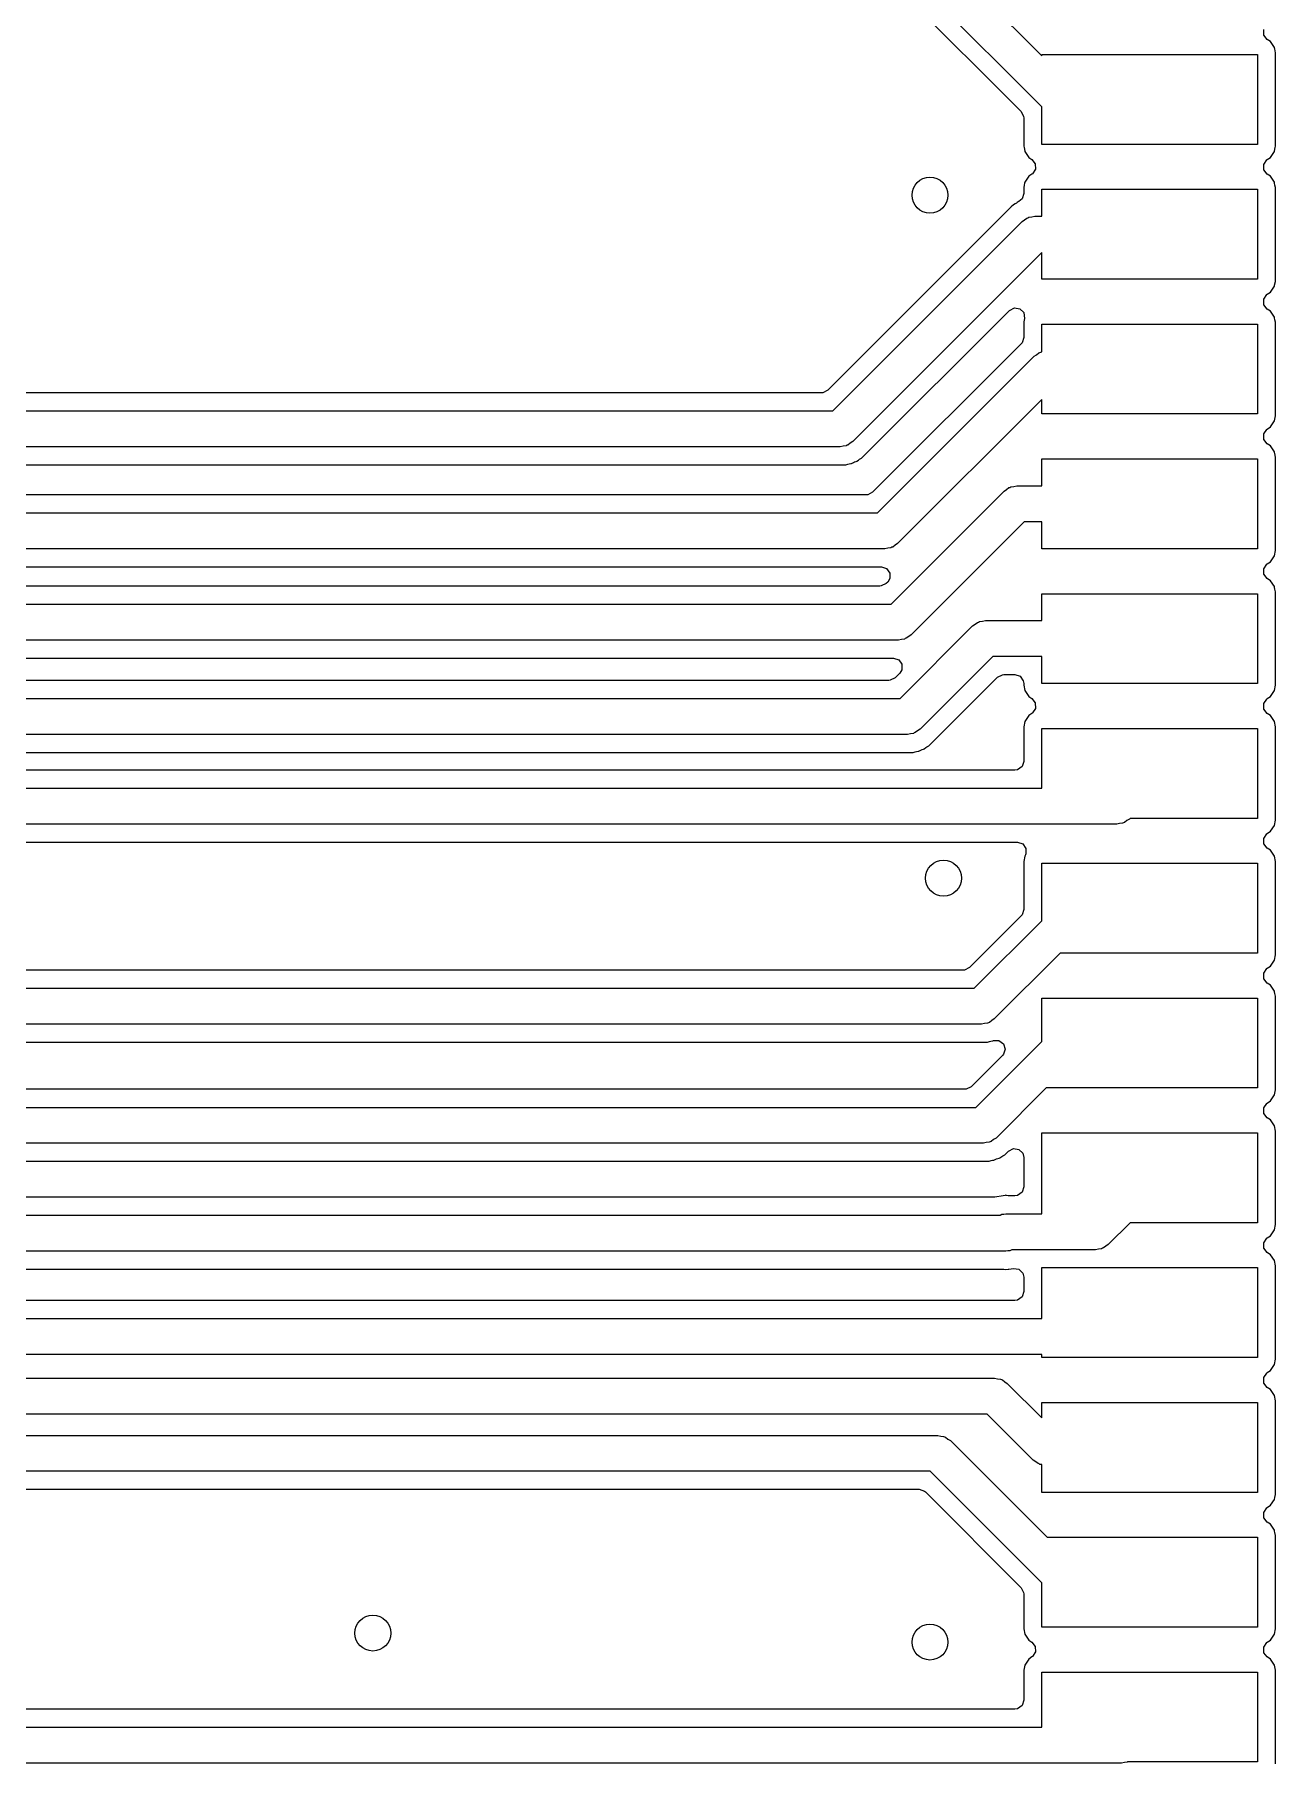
# Model space of a CAD drawing. Extents: x 0.4 to 11.3, y -7.9 to -0.4.
# Drawn here: x 5.718 to 6.262, y -4.659 to -3.902 of the extents above; entities that cross this region are included whole.
import ezdxf

# ---------------------------------------------------------------- set-up
doc = ezdxf.new("R2010")
doc.units = 0
doc.header["$MEASUREMENT"] = 0
doc.layers.add('BLACK', color=7, linetype='CONTINUOUS')

msp = doc.modelspace()

# ---------------------------------------------------------------- linework, layer by layer
at = {"layer": 'BLACK', "linetype": 'CONTINUOUS'}
for p, q in [((6.09852, -3.85073), (6.15921, -3.91142)), ((6.15921, -3.9337), (6.08969, -3.86417)), ((6.08756, -3.87321), (6.15018, -3.93582)), ((6.25654, -3.90229), (6.25644, -3.89989)), ((6.25803, -3.90419), (6.25654, -3.90229)), ((6.25939, -3.9051), (6.25803, -3.90419)), ((6.26114, -3.90771), (6.25939, -3.9051)), ((6.26121, -3.90808), (6.26114, -3.90771)), ((6.26126, -3.90834), (6.26121, -3.90808)), ((6.26121, -3.90808), (6.26121, -3.90808)), ((6.15921, -3.91142), (6.15921, -3.91079)), ((6.15921, -3.91079), (6.2537, -3.91079)), ((6.2537, -3.91079), (6.2537, -3.95016)), ((6.26159, -3.91001), (6.26126, -3.90834)), ((6.26159, -3.95093), (6.26159, -3.91001)), ((6.15018, -3.93582), (6.15127, -3.93797)), ((6.15127, -3.93797), (6.15132, -3.93858)), ((6.15921, -3.95016), (6.15921, -3.9337)), ((6.15132, -3.93858), (6.15132, -3.95093)), ((6.15132, -3.95093), (6.15144, -3.95155)), ((6.15144, -3.95155), (6.15159, -3.95232)), ((6.15159, -3.95232), (6.15178, -3.95324)), ((6.15178, -3.95324), (6.15352, -3.95585)), ((6.2537, -3.95016), (6.15921, -3.95016)), ((6.25939, -3.95585), (6.26114, -3.95324)), ((6.26114, -3.95324), (6.26132, -3.95232)), ((6.26132, -3.95232), (6.26147, -3.95155)), ((6.26147, -3.95155), (6.26159, -3.95093)), ((6.15352, -3.95585), (6.15488, -3.95676)), ((6.15488, -3.95676), (6.15638, -3.95865)), ((6.15647, -3.96106), (6.15513, -3.96306)), ((6.15638, -3.95865), (6.15647, -3.96106)), ((6.25644, -3.95894), (6.25778, -3.95694)), ((6.25654, -3.96135), (6.25644, -3.95894)), ((6.25778, -3.95694), (6.25803, -3.95676)), ((6.25803, -3.95676), (6.25939, -3.95585)), ((6.15152, -3.96803), (6.15132, -3.96907)), ((6.1517, -3.96714), (6.15152, -3.96803)), ((6.15178, -3.96676), (6.1517, -3.96714)), ((6.1517, -3.96714), (6.1517, -3.96714)), ((6.15352, -3.96415), (6.15178, -3.96676)), ((6.15488, -3.96324), (6.15352, -3.96415)), ((6.15513, -3.96306), (6.15488, -3.96324)), ((6.25803, -3.96324), (6.25654, -3.96135)), ((6.25939, -3.96415), (6.25803, -3.96324)), ((6.26114, -3.96676), (6.25939, -3.96415)), ((6.26121, -3.96714), (6.26114, -3.96676)), ((6.26139, -3.96803), (6.26121, -3.96714)), ((6.26121, -3.96714), (6.26121, -3.96714)), ((6.26159, -3.96907), (6.26139, -3.96803)), ((6.1476, -3.97618), (6.14676, -3.97661)), ((6.14813, -3.97586), (6.1476, -3.97618)), ((6.14844, -3.97564), (6.14813, -3.97586)), ((6.14889, -3.9753), (6.14844, -3.97564)), ((6.14919, -3.97521), (6.14889, -3.9753)), ((6.15057, -3.97402), (6.14919, -3.97521)), ((6.14919, -3.97521), (6.14919, -3.97521)), ((6.15132, -3.97173), (6.15057, -3.97402)), ((6.15132, -3.96907), (6.15132, -3.97173)), ((6.15921, -3.98165), (6.15921, -3.96984)), ((6.15921, -3.96984), (6.2537, -3.96984)), ((6.2537, -3.96984), (6.2537, -4.00921)), ((6.26159, -4.00999), (6.26159, -3.96907)), ((6.14587, -3.9775), (6.0655, -4.05787)), ((6.06762, -4.06691), (6.15058, -3.98395)), ((6.14676, -3.97661), (6.14587, -3.9775)), ((6.14587, -3.9775), (6.14587, -3.9775)), ((6.15058, -3.98395), (6.1517, -3.98325)), ((6.1517, -3.98325), (6.15273, -3.98243)), ((6.15273, -3.98243), (6.15317, -3.98233)), ((6.15317, -3.98233), (6.15355, -3.98209)), ((6.15355, -3.98209), (6.15486, -3.98195)), ((6.15486, -3.98195), (6.15614, -3.98165)), ((6.15614, -3.98165), (6.15921, -3.98165)), ((6.15921, -3.99759), (6.07644, -4.08036)), ((6.15921, -4.00921), (6.15921, -3.99759)), ((6.2537, -4.00921), (6.15921, -4.00921)), ((6.25939, -4.0149), (6.26114, -4.01229)), ((6.26114, -4.01229), (6.26124, -4.01178)), ((6.26124, -4.01178), (6.26156, -4.01018)), ((6.26156, -4.01018), (6.26159, -4.00999)), ((6.14508, -4.02289), (6.14723, -4.02179)), ((6.14723, -4.02179), (6.14961, -4.02217)), ((6.25644, -4.018), (6.25778, -4.01599)), ((6.25654, -4.0204), (6.25644, -4.018)), ((6.25803, -4.0223), (6.25654, -4.0204)), ((6.25778, -4.01599), (6.25803, -4.01581)), ((6.25803, -4.01581), (6.25939, -4.0149)), ((6.08116, -4.08681), (6.14508, -4.02289)), ((6.14961, -4.02217), (6.15131, -4.02387)), ((6.15131, -4.02387), (6.15166, -4.0264)), ((6.15137, -4.02787), (6.15132, -4.02812)), ((6.15132, -4.02812), (6.15132, -4.03477)), ((6.15166, -4.0264), (6.15137, -4.02787)), ((6.15921, -4.0411), (6.15921, -4.0289)), ((6.15921, -4.0289), (6.2537, -4.0289)), ((6.2537, -4.0289), (6.2537, -4.06827)), ((6.25939, -4.02321), (6.25803, -4.0223)), ((6.26114, -4.02582), (6.25939, -4.02321)), ((6.26121, -4.02619), (6.26114, -4.02582)), ((6.26139, -4.02709), (6.26121, -4.02619)), ((6.26121, -4.02619), (6.26121, -4.02619)), ((6.26159, -4.02812), (6.26139, -4.02709)), ((6.26159, -4.06905), (6.26159, -4.02812)), ((6.15132, -4.03477), (6.15057, -4.03706)), ((6.15018, -4.03752), (6.08512, -4.10258)), ((6.08725, -4.11161), (6.15586, -4.04301)), ((6.15057, -4.03706), (6.15018, -4.03752)), ((6.15586, -4.04301), (6.15697, -4.04231)), ((6.15697, -4.04231), (6.158, -4.04149)), ((6.158, -4.04149), (6.15844, -4.04139)), ((6.15844, -4.04139), (6.15883, -4.04115)), ((6.15883, -4.04115), (6.15921, -4.0411)), ((6.06274, -4.05902), (5.51206, -4.05902)), ((6.06335, -4.05897), (6.06274, -4.05902)), ((6.0655, -4.05787), (6.06335, -4.05897)), ((5.45805, -4.06691), (6.06762, -4.06691)), ((6.15921, -4.06192), (6.09607, -4.12506)), ((6.15921, -4.06827), (6.15921, -4.06192)), ((6.2537, -4.06827), (6.15921, -4.06827)), ((6.25778, -4.07505), (6.25803, -4.07487)), ((6.25803, -4.07487), (6.25939, -4.07396)), ((6.25939, -4.07396), (6.26114, -4.07135)), ((6.26114, -4.07135), (6.26159, -4.06905)), ((6.07217, -4.08237), (6.07089, -4.08266)), ((6.07347, -4.08222), (6.07217, -4.08237)), ((6.07386, -4.08198), (6.07347, -4.08222)), ((6.0743, -4.08188), (6.07386, -4.08198)), ((6.07533, -4.08106), (6.0743, -4.08188)), ((6.07644, -4.08036), (6.07533, -4.08106)), ((6.25644, -4.07705), (6.25778, -4.07505)), ((6.25654, -4.07946), (6.25644, -4.07705)), ((6.25803, -4.08135), (6.25654, -4.07946)), ((6.25939, -4.08226), (6.25803, -4.08135)), ((6.26114, -4.08487), (6.25939, -4.08226)), ((6.07089, -4.08266), (5.45477, -4.08266)), ((6.07488, -4.09012), (6.07552, -4.09001)), ((6.07552, -4.09001), (6.07582, -4.08997)), ((6.07552, -4.09001), (6.07552, -4.09001)), ((6.07582, -4.08997), (6.07666, -4.08954)), ((6.07666, -4.08954), (6.07723, -4.0893)), ((6.07723, -4.0893), (6.07784, -4.0891)), ((6.07784, -4.0891), (6.07813, -4.08901)), ((6.07813, -4.08901), (6.0789, -4.08845)), ((6.0789, -4.08845), (6.07942, -4.08813)), ((6.07942, -4.08813), (6.08027, -4.0877)), ((6.08027, -4.0877), (6.08116, -4.08681)), ((6.08116, -4.08681), (6.08116, -4.08681)), ((6.15921, -4.09976), (6.15921, -4.08795)), ((6.15921, -4.08795), (6.2537, -4.08795)), ((6.2537, -4.08795), (6.2537, -4.12732)), ((6.26121, -4.08525), (6.26114, -4.08487)), ((6.26128, -4.08558), (6.26121, -4.08525)), ((6.26121, -4.08525), (6.26121, -4.08525)), ((6.26159, -4.08718), (6.26128, -4.08558)), ((6.26159, -4.1281), (6.26159, -4.08718)), ((5.45354, -4.09055), (6.07338, -4.09055)), ((6.07338, -4.09055), (6.07429, -4.09026)), ((6.07429, -4.09026), (6.07488, -4.09012)), ((6.08237, -4.10372), (5.40763, -4.10372)), ((6.08298, -4.10367), (6.08237, -4.10372)), ((6.08512, -4.10258), (6.08298, -4.10367)), ((6.0932, -4.15157), (6.14271, -4.10206)), ((6.14271, -4.10206), (6.14382, -4.10136)), ((6.14382, -4.10136), (6.14485, -4.10054)), ((6.14485, -4.10054), (6.14529, -4.10044)), ((6.14529, -4.10044), (6.14568, -4.1002)), ((6.14568, -4.1002), (6.14699, -4.10006)), ((6.14699, -4.10006), (6.14827, -4.09976)), ((6.14827, -4.09976), (6.15921, -4.09976)), ((5.40275, -4.11161), (6.08725, -4.11161)), ((6.15153, -4.11551), (6.10201, -4.16503)), ((6.15921, -4.11551), (6.15153, -4.11551)), ((6.15921, -4.12732), (6.15921, -4.11551)), ((6.09051, -4.12736), (5.39947, -4.12736)), ((6.0918, -4.12707), (6.09051, -4.12736)), ((6.0931, -4.12692), (6.0918, -4.12707)), ((6.09349, -4.12668), (6.0931, -4.12692)), ((6.09393, -4.12658), (6.09349, -4.12668)), ((6.09496, -4.12576), (6.09393, -4.12658)), ((6.09607, -4.12506), (6.09496, -4.12576)), ((6.2537, -4.12732), (6.15921, -4.12732)), ((5.39699, -4.13525), (6.08894, -4.13525)), ((6.08894, -4.13525), (6.09123, -4.136)), ((6.25644, -4.13611), (6.25778, -4.1341)), ((6.25778, -4.1341), (6.25803, -4.13392)), ((6.25803, -4.13392), (6.25939, -4.13301)), ((6.25939, -4.13301), (6.26114, -4.1304)), ((6.26114, -4.1304), (6.26159, -4.1281)), ((6.09107, -4.14254), (6.08892, -4.14363)), ((6.0917, -4.14191), (6.09107, -4.14254)), ((6.09123, -4.136), (6.09265, -4.13795)), ((6.09265, -4.14036), (6.0917, -4.14191)), ((6.09265, -4.13795), (6.09265, -4.14036)), ((6.25654, -4.13851), (6.25644, -4.13611)), ((6.25803, -4.14041), (6.25654, -4.13851)), ((6.25939, -4.14132), (6.25803, -4.14041)), ((6.26114, -4.14393), (6.25939, -4.14132)), ((6.08831, -4.14368), (5.35759, -4.14368)), ((6.08892, -4.14363), (6.08831, -4.14368)), ((6.15921, -4.15882), (6.15921, -4.14701)), ((6.15921, -4.14701), (6.2537, -4.14701)), ((6.2537, -4.14701), (6.2537, -4.18638)), ((6.26121, -4.1443), (6.26114, -4.14393)), ((6.26135, -4.14499), (6.26121, -4.1443)), ((6.26121, -4.1443), (6.26121, -4.1443)), ((6.26159, -4.14623), (6.26135, -4.14499)), ((6.26159, -4.18716), (6.26159, -4.14623)), ((5.35271, -4.15157), (6.0932, -4.15157)), ((6.09713, -4.19291), (6.12893, -4.16112)), ((6.1009, -4.16572), (6.09987, -4.16654)), ((6.10201, -4.16503), (6.1009, -4.16572)), ((6.12893, -4.16112), (6.13005, -4.16042)), ((6.13005, -4.16042), (6.13107, -4.1596)), ((6.13107, -4.1596), (6.13151, -4.1595)), ((6.13151, -4.1595), (6.1319, -4.15926)), ((6.1319, -4.15926), (6.13321, -4.15911)), ((6.13321, -4.15911), (6.13449, -4.15882)), ((6.13449, -4.15882), (6.15921, -4.15882)), ((6.09646, -4.16732), (5.34944, -4.16732)), ((6.09774, -4.16703), (6.09646, -4.16732)), ((6.09905, -4.16688), (6.09774, -4.16703)), ((6.09943, -4.16664), (6.09905, -4.16688)), ((6.09987, -4.16654), (6.09943, -4.16664)), ((5.34695, -4.17522), (6.09426, -4.17522)), ((6.09426, -4.17522), (6.09655, -4.17596)), ((6.09655, -4.17596), (6.09796, -4.17791)), ((6.09796, -4.18032), (6.09701, -4.18187)), ((6.09796, -4.17791), (6.09796, -4.18032)), ((6.13775, -4.17457), (6.10595, -4.20636)), ((6.15921, -4.17457), (6.13775, -4.17457)), ((6.15921, -4.18638), (6.15921, -4.17457)), ((6.09225, -4.18502), (5.15893, -4.18502)), ((6.09286, -4.18497), (6.09225, -4.18502)), ((6.095, -4.18388), (6.09286, -4.18497)), ((6.09701, -4.18187), (6.095, -4.18388)), ((6.11067, -4.21281), (6.13988, -4.1836)), ((6.13988, -4.1836), (6.14202, -4.18251)), ((6.14202, -4.18251), (6.14263, -4.18246)), ((6.14263, -4.18246), (6.14742, -4.18246)), ((6.14742, -4.18246), (6.14971, -4.18321)), ((6.14971, -4.18321), (6.15113, -4.18515)), ((6.15113, -4.18515), (6.15132, -4.18636)), ((6.15132, -4.18636), (6.15132, -4.18716)), ((6.15132, -4.18716), (6.15178, -4.18946)), ((6.2537, -4.18638), (6.15921, -4.18638)), ((6.26114, -4.18946), (6.26159, -4.18716)), ((5.15405, -4.19291), (6.09713, -4.19291)), ((6.15178, -4.18946), (6.15352, -4.19207)), ((6.15352, -4.19207), (6.15488, -4.19298)), ((6.15488, -4.19298), (6.15638, -4.19487)), ((6.15638, -4.19487), (6.15647, -4.19728)), ((6.25644, -4.19516), (6.25778, -4.19316)), ((6.25654, -4.19757), (6.25644, -4.19516)), ((6.25778, -4.19316), (6.25803, -4.19298)), ((6.25803, -4.19298), (6.25939, -4.19207)), ((6.25939, -4.19207), (6.26114, -4.18946)), ((6.15178, -4.20298), (6.15132, -4.20529)), ((6.15352, -4.20037), (6.15178, -4.20298)), ((6.15488, -4.19946), (6.15352, -4.20037)), ((6.15513, -4.19928), (6.15488, -4.19946)), ((6.15647, -4.19728), (6.15513, -4.19928)), ((6.25803, -4.19946), (6.25654, -4.19757)), ((6.25939, -4.20037), (6.25803, -4.19946)), ((6.26114, -4.20298), (6.25939, -4.20037)), ((6.26159, -4.20529), (6.26114, -4.20298)), ((6.10039, -4.20866), (5.15077, -4.20866)), ((6.10168, -4.20837), (6.10039, -4.20866)), ((6.10298, -4.20822), (6.10168, -4.20837)), ((6.10337, -4.20798), (6.10298, -4.20822)), ((6.10381, -4.20788), (6.10337, -4.20798)), ((6.10484, -4.20706), (6.10381, -4.20788)), ((6.10595, -4.20636), (6.10484, -4.20706)), ((6.15132, -4.20529), (6.15132, -4.22049)), ((6.15921, -4.23228), (6.15921, -4.20606)), ((6.15921, -4.20606), (6.2537, -4.20606)), ((6.2537, -4.20606), (6.2537, -4.24543)), ((6.26159, -4.24621), (6.26159, -4.20529)), ((5.14955, -4.21656), (6.10289, -4.21656)), ((6.10289, -4.21656), (6.10379, -4.21626)), ((6.10379, -4.21626), (6.10439, -4.21612)), ((6.10439, -4.21612), (6.10502, -4.21602)), ((6.10502, -4.21602), (6.10533, -4.21597)), ((6.10502, -4.21602), (6.10502, -4.21602)), ((6.10533, -4.21597), (6.10617, -4.21554)), ((6.10617, -4.21554), (6.10674, -4.21531)), ((6.10674, -4.21531), (6.10735, -4.21511)), ((6.10735, -4.21511), (6.10764, -4.21501)), ((6.10764, -4.21501), (6.10841, -4.21445)), ((6.10841, -4.21445), (6.10893, -4.21413)), ((6.10893, -4.21413), (6.10978, -4.2137)), ((6.10978, -4.2137), (6.11067, -4.21281)), ((6.11067, -4.21281), (6.11067, -4.21281)), ((6.14742, -4.22439), (5.0583, -4.22439)), ((6.14863, -4.2242), (6.14742, -4.22439)), ((6.15057, -4.22278), (6.14863, -4.2242)), ((6.15132, -4.22049), (6.15057, -4.22278)), ((5.05342, -4.23228), (6.15921, -4.23228)), ((6.19205, -4.24803), (5.05014, -4.24803)), ((6.19333, -4.24774), (6.19205, -4.24803)), ((6.19464, -4.24759), (6.19333, -4.24774)), ((6.19502, -4.24735), (6.19464, -4.24759)), ((6.19546, -4.24725), (6.19502, -4.24735)), ((6.19649, -4.24643), (6.19546, -4.24725)), ((6.19761, -4.24573), (6.19649, -4.24643)), ((6.19791, -4.24543), (6.19761, -4.24573)), ((6.2537, -4.24543), (6.19791, -4.24543)), ((6.25939, -4.25112), (6.26114, -4.24851)), ((6.26114, -4.24851), (6.26159, -4.24621)), ((5.04766, -4.25593), (6.11589, -4.25593)), ((6.11589, -4.25593), (6.11614, -4.25589)), ((6.11614, -4.25589), (6.11639, -4.25593)), ((6.11639, -4.25593), (6.14857, -4.25593)), ((6.14857, -4.25593), (6.15086, -4.25667)), ((6.25644, -4.25422), (6.25778, -4.25221)), ((6.25654, -4.25662), (6.25644, -4.25422)), ((6.25803, -4.25852), (6.25654, -4.25662)), ((6.25778, -4.25221), (6.25803, -4.25204)), ((6.25803, -4.25204), (6.25939, -4.25112)), ((6.15086, -4.25667), (6.15228, -4.25862)), ((6.15178, -4.26204), (6.15132, -4.26434)), ((6.15199, -4.26172), (6.15178, -4.26204)), ((6.15214, -4.26136), (6.15199, -4.26172)), ((6.15228, -4.26103), (6.15212, -4.26136)), ((6.15212, -4.26136), (6.15214, -4.26136)), ((6.15228, -4.25862), (6.15228, -4.26103)), ((6.25939, -4.25943), (6.25803, -4.25852)), ((6.26114, -4.26204), (6.25939, -4.25943)), ((6.26159, -4.26434), (6.26114, -4.26204)), ((6.15132, -4.26434), (6.15132, -4.2854)), ((6.15921, -4.29028), (6.15921, -4.26512)), ((6.15921, -4.26512), (6.2537, -4.26512)), ((6.2537, -4.26512), (6.2537, -4.30449)), ((6.26159, -4.30527), (6.26159, -4.26434)), ((6.15132, -4.2854), (6.15057, -4.28769)), ((6.15018, -4.28815), (6.12748, -4.31085)), ((6.12961, -4.31988), (6.15921, -4.29028)), ((6.15057, -4.28769), (6.15018, -4.28815)), ((6.16728, -4.30449), (6.13843, -4.33333)), ((6.2537, -4.30449), (6.16728, -4.30449)), ((6.25939, -4.31018), (6.26114, -4.30757)), ((6.26114, -4.30757), (6.26159, -4.30527)), ((6.12473, -4.31199), (5.23397, -4.31199)), ((6.12534, -4.31194), (6.12473, -4.31199)), ((6.12748, -4.31085), (6.12534, -4.31194)), ((6.25644, -4.31327), (6.25778, -4.31127)), ((6.25654, -4.31568), (6.25644, -4.31327)), ((6.25803, -4.31757), (6.25654, -4.31568)), ((6.25778, -4.31127), (6.25803, -4.31109)), ((6.25803, -4.31109), (6.25939, -4.31018)), ((5.22967, -4.31988), (6.12961, -4.31988)), ((6.15921, -4.34321), (6.15921, -4.32417)), ((6.15921, -4.32417), (6.2537, -4.32417)), ((6.2537, -4.32417), (6.2537, -4.36354)), ((6.25939, -4.31848), (6.25803, -4.31757)), ((6.26114, -4.32109), (6.25939, -4.31848)), ((6.26121, -4.32147), (6.26114, -4.32109)), ((6.26135, -4.32218), (6.26121, -4.32147)), ((6.26121, -4.32147), (6.26121, -4.32147)), ((6.26159, -4.3234), (6.26135, -4.32218)), ((6.26159, -4.36432), (6.26159, -4.3234)), ((6.13287, -4.33563), (5.23461, -4.33563)), ((6.13416, -4.33534), (6.13287, -4.33563)), ((6.13546, -4.33519), (6.13416, -4.33534)), ((6.13585, -4.33495), (6.13546, -4.33519)), ((6.13629, -4.33485), (6.13585, -4.33495)), ((6.13732, -4.33403), (6.13629, -4.33485)), ((6.13843, -4.33333), (6.13732, -4.33403)), ((5.24213, -4.34352), (6.13537, -4.34352)), ((6.13038, -4.37205), (6.15921, -4.34321)), ((6.13537, -4.34352), (6.13627, -4.34323)), ((6.13627, -4.34323), (6.13687, -4.34309)), ((6.13687, -4.34309), (6.13693, -4.34308)), ((6.13693, -4.34308), (6.13781, -4.34294)), ((6.13781, -4.34294), (6.13804, -4.34282)), ((6.13804, -4.34282), (6.14043, -4.34282)), ((6.14043, -4.34282), (6.14238, -4.34423)), ((6.14238, -4.34423), (6.14312, -4.34653)), ((6.14312, -4.34653), (6.14238, -4.34882)), ((6.14198, -4.34928), (6.12825, -4.36301)), ((6.14238, -4.34882), (6.14198, -4.34928)), ((6.1255, -4.36415), (5.13757, -4.36415)), ((6.12611, -4.36411), (6.1255, -4.36415)), ((6.12825, -4.36301), (6.12611, -4.36411)), ((6.16115, -4.36354), (6.1392, -4.3855)), ((6.2537, -4.36354), (6.16115, -4.36354)), ((6.25778, -4.37032), (6.25803, -4.37015)), ((6.25803, -4.37015), (6.25939, -4.36923)), ((6.25939, -4.36923), (6.26114, -4.36662)), ((6.26114, -4.36662), (6.26159, -4.36432)), ((5.12945, -4.37205), (6.13038, -4.37205)), ((6.25644, -4.37233), (6.25778, -4.37032)), ((6.25654, -4.37473), (6.25644, -4.37233)), ((6.25803, -4.37663), (6.25654, -4.37473)), ((6.25939, -4.37754), (6.25803, -4.37663)), ((6.26114, -4.38015), (6.25939, -4.37754)), ((6.15921, -4.41868), (6.15921, -4.38323)), ((6.15921, -4.38323), (6.2537, -4.38323)), ((6.2537, -4.38323), (6.2537, -4.4226)), ((6.26159, -4.38245), (6.26114, -4.38015)), ((6.26159, -4.42338), (6.26159, -4.38245)), ((6.13364, -4.3878), (5.12332, -4.3878)), ((6.13492, -4.3875), (6.13364, -4.3878)), ((6.13623, -4.38736), (6.13492, -4.3875)), ((6.13661, -4.38712), (6.13623, -4.38736)), ((6.13706, -4.38702), (6.13661, -4.38712)), ((6.13808, -4.3862), (6.13706, -4.38702)), ((6.1392, -4.3855), (6.13808, -4.3862)), ((6.14218, -4.39327), (6.14302, -4.39284)), ((6.14302, -4.39284), (6.14391, -4.39195)), ((6.14391, -4.39195), (6.14467, -4.3912)), ((6.14391, -4.39195), (6.14391, -4.39195)), ((6.14467, -4.3912), (6.14681, -4.3901)), ((6.14681, -4.3901), (6.14919, -4.39048)), ((6.14919, -4.39048), (6.15089, -4.39218)), ((6.15089, -4.39218), (6.15132, -4.39395)), ((5.12678, -4.39569), (6.13614, -4.39569)), ((6.13614, -4.39569), (6.13704, -4.3954)), ((6.13704, -4.3954), (6.13764, -4.39525)), ((6.13764, -4.39525), (6.13827, -4.39515)), ((6.13827, -4.39515), (6.13857, -4.3951)), ((6.13827, -4.39515), (6.13827, -4.39515)), ((6.13857, -4.3951), (6.13942, -4.39467)), ((6.13942, -4.39467), (6.13999, -4.39444)), ((6.13999, -4.39444), (6.1406, -4.39424)), ((6.1406, -4.39424), (6.14089, -4.39415)), ((6.14089, -4.39415), (6.14166, -4.39359)), ((6.14166, -4.39359), (6.14218, -4.39327)), ((6.15132, -4.39395), (6.15132, -4.40689)), ((6.15132, -4.40689), (6.15057, -4.40918)), ((6.13808, -4.4114), (5.06331, -4.4114)), ((6.13869, -4.41135), (6.13808, -4.4114)), ((6.14224, -4.41079), (6.13869, -4.41135)), ((6.14318, -4.41064), (6.14224, -4.41079)), ((6.14348, -4.41059), (6.14318, -4.41064)), ((6.14379, -4.41064), (6.14348, -4.41059)), ((6.14442, -4.41074), (6.14379, -4.41064)), ((6.14503, -4.41079), (6.14442, -4.41074)), ((6.14742, -4.41079), (6.14503, -4.41079)), ((6.14863, -4.4106), (6.14742, -4.41079)), ((6.15057, -4.40918), (6.14863, -4.4106)), ((5.05413, -4.41929), (6.14081, -4.41929)), ((6.14081, -4.41929), (6.14094, -4.41926)), ((6.14094, -4.41926), (6.14174, -4.41888)), ((6.14174, -4.41888), (6.14262, -4.41888)), ((6.14262, -4.41888), (6.14348, -4.41868)), ((6.14348, -4.41868), (6.15921, -4.41868)), ((6.19791, -4.4226), (6.18837, -4.43213)), ((6.2537, -4.4226), (6.19791, -4.4226)), ((6.25644, -4.43138), (6.25778, -4.42938)), ((6.25778, -4.42938), (6.25803, -4.4292)), ((6.25803, -4.4292), (6.25939, -4.42829)), ((6.25939, -4.42829), (6.26114, -4.42568)), ((6.26114, -4.42568), (6.26159, -4.42338)), ((6.14348, -4.43504), (5.04625, -4.43504)), ((6.14434, -4.43484), (6.14348, -4.43504)), ((6.14523, -4.43484), (6.14434, -4.43484)), ((6.14603, -4.43446), (6.14523, -4.43484)), ((6.14616, -4.43443), (6.14603, -4.43446)), ((6.18282, -4.43443), (6.14616, -4.43443)), ((6.1841, -4.43414), (6.18282, -4.43443)), ((6.1854, -4.43399), (6.1841, -4.43414)), ((6.18579, -4.43375), (6.1854, -4.43399)), ((6.18623, -4.43365), (6.18579, -4.43375)), ((6.18726, -4.43283), (6.18623, -4.43365)), ((6.18837, -4.43213), (6.18726, -4.43283)), ((6.25654, -4.43379), (6.25644, -4.43138)), ((6.25803, -4.43568), (6.25654, -4.43379)), ((6.25939, -4.43659), (6.25803, -4.43568)), ((6.26114, -4.4392), (6.25939, -4.43659)), ((5.04376, -4.44293), (6.14194, -4.44293)), ((6.14194, -4.44293), (6.14255, -4.44298)), ((6.14255, -4.44298), (6.14348, -4.44313)), ((6.14348, -4.44313), (6.14442, -4.44298)), ((6.14442, -4.44298), (6.14484, -4.44292)), ((6.14484, -4.44292), (6.14681, -4.4426)), ((6.14681, -4.4426), (6.14919, -4.44298)), ((6.14919, -4.44298), (6.15089, -4.44468)), ((6.15089, -4.44468), (6.15132, -4.44645)), ((6.15921, -4.46457), (6.15921, -4.44228)), ((6.15921, -4.44228), (6.2537, -4.44228)), ((6.2537, -4.44228), (6.2537, -4.48165)), ((6.26159, -4.44151), (6.26114, -4.4392)), ((6.26159, -4.48243), (6.26159, -4.44151)), ((6.15132, -4.45278), (6.15057, -4.45507)), ((6.15132, -4.44645), (6.15132, -4.45278)), ((6.14742, -4.45667), (4.94376, -4.45667)), ((6.14863, -4.45648), (6.14742, -4.45667)), ((6.15057, -4.45507), (6.14863, -4.45648)), ((4.93536, -4.46457), (6.15921, -4.46457)), ((6.15921, -4.48031), (4.92822, -4.48031)), ((6.15921, -4.48165), (6.15921, -4.48031)), ((6.2537, -4.48165), (6.15921, -4.48165)), ((6.26114, -4.48473), (6.26159, -4.48243)), ((4.85803, -4.49065), (6.13854, -4.49065)), ((6.13854, -4.49065), (6.13982, -4.49094)), ((6.13982, -4.49094), (6.14113, -4.49109)), ((6.14113, -4.49109), (6.14151, -4.49133)), ((6.14151, -4.49133), (6.14195, -4.49143)), ((6.14195, -4.49143), (6.14298, -4.49226)), ((6.25644, -4.49044), (6.25778, -4.48844)), ((6.25654, -4.49285), (6.25644, -4.49044)), ((6.25778, -4.48844), (6.25803, -4.48826)), ((6.25803, -4.48826), (6.25939, -4.48734)), ((6.25939, -4.48734), (6.26114, -4.48473)), ((6.14298, -4.49226), (6.14409, -4.49296)), ((6.14409, -4.49296), (6.15921, -4.50808)), ((6.25803, -4.49474), (6.25654, -4.49285)), ((6.25939, -4.49565), (6.25803, -4.49474)), ((6.26114, -4.49826), (6.25939, -4.49565)), ((6.26159, -4.50056), (6.26114, -4.49826)), ((6.13526, -4.5064), (4.8489, -4.5064)), ((6.15546, -4.52659), (6.13526, -4.5064)), ((6.15921, -4.50808), (6.15921, -4.50134)), ((6.15921, -4.50134), (6.2537, -4.50134)), ((6.2537, -4.50134), (6.2537, -4.54071)), ((6.26159, -4.54149), (6.26159, -4.50056)), ((4.75638, -4.51575), (6.11364, -4.51575)), ((6.11364, -4.51575), (6.11492, -4.51604)), ((6.11492, -4.51604), (6.11622, -4.51619)), ((6.11622, -4.51619), (6.11661, -4.51643)), ((6.11661, -4.51643), (6.11705, -4.51653)), ((6.11705, -4.51653), (6.11808, -4.51735)), ((6.11808, -4.51735), (6.11919, -4.51805)), ((6.11919, -4.51805), (6.16153, -4.56039)), ((6.15657, -4.52729), (6.15546, -4.52659)), ((6.1576, -4.52811), (6.15657, -4.52729)), ((6.15804, -4.52821), (6.1576, -4.52811)), ((6.15842, -4.52846), (6.15804, -4.52821)), ((6.15921, -4.52854), (6.15842, -4.52846)), ((6.15921, -4.54071), (6.15921, -4.52854)), ((6.11036, -4.5315), (4.75964, -4.5315)), ((6.15921, -4.58035), (6.11036, -4.5315)), ((5.38017, -4.53939), (6.10548, -4.53939)), ((6.10548, -4.53939), (6.10777, -4.54013)), ((6.10777, -4.54013), (6.10823, -4.54053)), ((6.10823, -4.54053), (6.15018, -4.58248)), ((6.2537, -4.54071), (6.15921, -4.54071)), ((6.25939, -4.5464), (6.26114, -4.54379)), ((6.26114, -4.54379), (6.26128, -4.54304)), ((6.26128, -4.54304), (6.26156, -4.54167)), ((6.26156, -4.54167), (6.26159, -4.54149)), ((6.25644, -4.54949), (6.25778, -4.54749)), ((6.25654, -4.5519), (6.25644, -4.54949)), ((6.25803, -4.55379), (6.25654, -4.5519)), ((6.25778, -4.54749), (6.25803, -4.54731)), ((6.25803, -4.54731), (6.25939, -4.5464)), ((6.25939, -4.5547), (6.25803, -4.55379)), ((6.26114, -4.55731), (6.25939, -4.5547)), ((6.26121, -4.55769), (6.26114, -4.55731)), ((6.26133, -4.55831), (6.26121, -4.55769)), ((6.26121, -4.55769), (6.26121, -4.55769)), ((6.26159, -4.55962), (6.26133, -4.55831)), ((6.26159, -4.60054), (6.26159, -4.55962)), ((6.16153, -4.56039), (6.2537, -4.56039)), ((6.2537, -4.56039), (6.2537, -4.59976)), ((6.15921, -4.59976), (6.15921, -4.58035)), ((6.15018, -4.58248), (6.15127, -4.58462)), ((6.15127, -4.58462), (6.15132, -4.58523)), ((6.15132, -4.58523), (6.15132, -4.60054)), ((6.15132, -4.60054), (6.15178, -4.60284)), ((6.15178, -4.60284), (6.15352, -4.60545)), ((6.2537, -4.59976), (6.15921, -4.59976)), ((6.25939, -4.60545), (6.26114, -4.60284)), ((6.26114, -4.60284), (6.26159, -4.60054)), ((6.15352, -4.60545), (6.15488, -4.60637)), ((6.15488, -4.60637), (6.15638, -4.60826)), ((6.15647, -4.61066), (6.15513, -4.61267)), ((6.15638, -4.60826), (6.15647, -4.61066)), ((6.25644, -4.60855), (6.25778, -4.60655)), ((6.25654, -4.61096), (6.25644, -4.60855)), ((6.25803, -4.61285), (6.25654, -4.61096)), ((6.25778, -4.60655), (6.25803, -4.60637)), ((6.25803, -4.60637), (6.25939, -4.60545)), ((6.15178, -4.61637), (6.15132, -4.61867)), ((6.15132, -4.61867), (6.15132, -4.63181)), ((6.15352, -4.61376), (6.15178, -4.61637)), ((6.15488, -4.61285), (6.15352, -4.61376)), ((6.15513, -4.61267), (6.15488, -4.61285)), ((6.15921, -4.6436), (6.15921, -4.61945)), ((6.15921, -4.61945), (6.2537, -4.61945)), ((6.2537, -4.61945), (6.2537, -4.65882)), ((6.25939, -4.61376), (6.25803, -4.61285)), ((6.26114, -4.61637), (6.25939, -4.61376)), ((6.26159, -4.61867), (6.26114, -4.61637)), ((6.26159, -4.6596), (6.26159, -4.61867)), ((6.15057, -4.6341), (6.14863, -4.63552)), ((6.15132, -4.63181), (6.15057, -4.6341)), ((6.14742, -4.63571), (5.66787, -4.63571)), ((6.14863, -4.63552), (6.14742, -4.63571)), ((4.66474, -4.6436), (6.15921, -4.6436)), ((6.19411, -4.65935), (4.65999, -4.65935)), ((6.1954, -4.65906), (6.19411, -4.65935)), ((6.1967, -4.65891), (6.1954, -4.65906)), ((6.19685, -4.65882), (6.1967, -4.65891)), ((6.2537, -4.65882), (6.19685, -4.65882))]:
    msp.add_line(p, q, dxfattribs=at)
at = {"layer": 'BLACK'}
for centre in [(6.11024, -3.97244), (6.11614, -4.27163), (5.86614, -4.60236), (6.11024, -4.6063)]:
    msp.add_circle(centre, 0.00787, dxfattribs=at)

doc.saveas('drawing.dxf')
